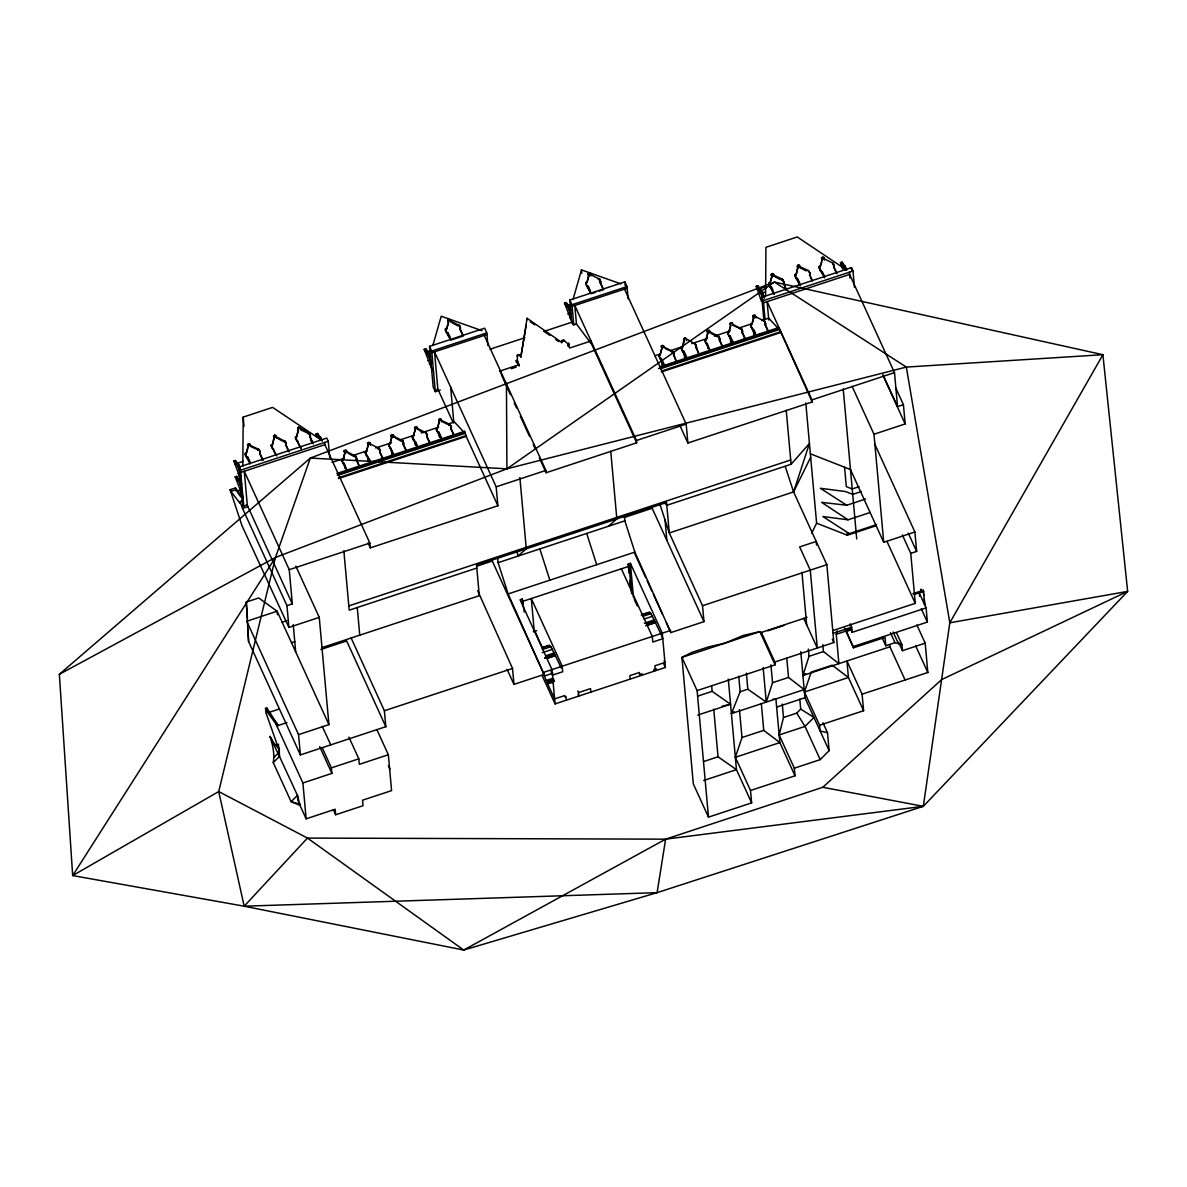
<?xml version="1.0" encoding="UTF-8"?>
<svg xmlns="http://www.w3.org/2000/svg" width="1187" height="1187" viewBox="0 0 1187 1187"><rect width="100%" height="100%" fill="white"/><g stroke="black" fill="none" stroke-linecap="round" stroke-linejoin="round"><path stroke-width="1.5" d="M242.831 466.254L243.187 417.112L272.624 407.393L321.885 440.422M765.585 296.438L765.941 247.311L797.263 236.955L846.524 269.983M517.413 361.634L517.295 360.255L516.241 360.596L516.36 361.976L517.413 361.634L517.339 355.239L519.253 354.616L521.123 356.263M921.453 591.067L921.216 589.227L921.706 591.927M561.644 342.88L561.703 340.595L563.617 339.957L567.638 343.622L568.677 343.28L568.38 346.381L568.677 343.28M921.616 590.829L920.875 589.39M922.002 591.334L920.949 589.82L921.542 591.616M300.534 804.267L299.985 805.365L291.112 801.7L273.262 762.618C274.776 753.775 272.698 744.739 270.028 736.43L273.425 742.439L279.449 749.442M275.473 557.46L218.72 791.551L244.181 906.2L307.478 838.081L463.716 950.045L665.625 839.164L822.799 787.278L941.692 679.558L1127.65 591.393L949.808 622.789L1102.901 354.705L906.334 367.08L506.908 468.806L310.341 458.063L275.473 557.46L72.674 875.576L218.72 791.551L307.478 838.081L665.625 839.164L923.323 806.329L949.808 622.789L906.334 367.08L774.458 282.061L310.341 458.063L59.35 674.305L72.674 875.576L244.181 906.2L463.716 950.045L657.094 892.654L923.323 806.329L1127.65 591.393L1102.901 354.705L774.458 282.061L506.908 468.806L275.473 557.46L59.35 674.305M665.625 839.164L657.094 892.654L244.181 906.2M561.659 342.346L527.073 318.264L520.796 357.257L526.286 325.015M708.491 817.131L697.095 690.597L775.096 664.839L759.917 631.618L743.003 635.52L725.064 643.131L708.149 647.019L692.155 652.301L681.917 657.375L693.312 783.91L708.491 817.131L751.638 802.887L750.525 790.497L795.008 775.808L794.326 768.182L779.147 734.961L783.494 717.497L782.278 704.039M822.814 644.586L823.452 651.559L838.897 663.637L836.256 634.303L837.161 630.787M432.854 345.432L441.223 316.232L482.1 330.713M573.143 299.109L581.496 269.909L620.667 283.797M246.243 452.84L245.338 454.057L246.332 453.731L248.469 443.686L249.76 444.027L250.516 446.416L258.751 450.17L258.662 449.279L250.427 445.511M246.837 452.084L248.306 446.223M272.268 444.25L271.348 445.466L272.342 445.14L274.494 435.095L275.77 435.436L276.526 437.825L282.461 441.045M272.342 445.14L274.316 437.632M296.453 436.252L295.533 437.484L296.527 437.157L298.679 427.112L309.644 433.522L310.104 437.424L312.715 443.137L310.475 440.036M296.527 437.157L298.59 430.54L297.759 428.003M342.806 459.117L341.901 460.348L342.895 460.007L344.868 452.499L344.126 450.852L346.322 450.303L347.079 452.692L346.322 450.303M342.895 460.007L344.957 453.389L344.126 450.852M369.765 442.558L370.522 444.947L369.765 442.558L367.569 443.107L368.311 444.754L366.249 451.372L365.255 451.698L370.819 463.954L365.329 452.915L365.418 453.82M368.311 444.754L366.338 452.262L365.344 452.603L365.255 451.698M389.707 443.626L388.787 444.858L389.781 444.517L391.755 437.009L391.013 435.362L393.209 434.813L393.965 437.202L393.209 434.813M390.3 442.87L391.755 437.009M448.078 324.318L446.535 329.289L448.523 321.766L447.766 320.134L449.962 319.585L450.719 321.959M416.785 427.038L417.542 429.412L416.785 427.038L414.589 427.572L415.331 429.219L413.269 435.837L412.275 436.163L417.839 448.419L412.349 437.38L412.423 438.285M413.358 436.742L415.331 429.219M437.35 427.884L436.445 429.115L437.439 428.774L439.591 418.729L440.867 419.07L441.623 421.459L449.858 425.213L449.784 424.323L441.549 420.554M437.958 427.127L439.413 421.266M586.734 282.076L585.814 283.292L586.808 282.966L588.797 275.458L588.04 273.811L590.236 273.262L590.992 275.651L590.236 273.262M587.328 281.319L588.797 275.458M659.927 354.409L659.008 355.64L660.002 355.299L661.99 347.791L661.233 346.144L663.429 345.595L664.186 347.984M660.002 355.299L661.99 347.791M698.015 352.435L695.612 344.245L684.647 337.835L681.561 349.423L686.976 359.557M682.495 347.88L684.469 340.357M705.835 339.23L704.93 340.461L705.924 340.135L707.897 332.612L707.155 330.98L709.351 330.431L710.108 332.82L709.351 330.431M705.924 340.135L707.897 332.612M728.61 331.707L727.69 332.939L728.699 332.612L730.673 325.09L729.931 323.457L732.127 322.909L732.794 324.392L741.816 328.977L742.261 332.879L744.872 338.592L744.16 338.829M728.699 332.612L730.762 325.995L729.931 323.457M751.727 325.001L753.715 317.478L752.959 315.846L755.155 315.297L755.926 317.686L755.155 315.297M752.246 323.354L753.715 317.478M780.141 279.524L774.206 276.289L773.449 273.915L771.253 274.464L772.01 276.096L769.948 282.714L768.953 283.04L769.102 285.162L773.79 293.708M772.01 276.096L770.022 283.619L769.028 283.945L768.953 283.04M795.958 274.123L795.038 275.354L796.047 275.028L798.183 264.983L799.474 265.324L800.231 267.698L806.151 270.933M796.047 275.028L798.02 267.505M823.659 257.327L824.416 259.716L823.659 257.327L821.463 257.876L822.205 259.523L820.143 266.14L819.149 266.467L820.247 270.651L824.728 276.883L822.428 271.868M820.232 267.03L821.775 262.075M889.805 645.416L889.924 646.796L802.931 675.507L809 656.337L808.332 649.066M746.386 673.103L747.825 689.217L766.268 702.096L772.544 682.703L770.927 664.809M775.096 664.839L774.844 662.02L833.838 642.538L826.835 564.671L793.584 491.922L809.445 443.463L791.091 464.265L666.797 505.306L664.527 502.784M261.793 459.948L262.505 459.725L259.894 454.013L260.25 451.846L258.662 449.279M259.894 454.013L260.25 451.846M287.818 451.372L288.53 451.134L285.919 445.422L285.459 441.505L276.452 436.92M285.919 445.422L286.26 443.255M310.104 437.424L310.445 435.258M359.067 466.001L356.456 460.289L356.011 456.372L346.99 451.787M356.456 460.289L356.812 458.123M381.813 458.494L382.511 458.256L379.914 452.544L379.454 448.627L370.448 444.042M379.914 452.544L380.255 450.377M405.969 450.511L403.357 444.799L402.897 440.881L393.891 436.297M403.357 444.799L403.699 442.632M462.722 335.268L460.111 329.556L459.651 325.653L450.645 321.069M460.111 329.556L460.452 327.389M428.819 442.959L429.531 442.721L426.919 437.009L426.474 433.092L417.468 428.522M426.919 437.009L427.275 434.843M452.915 435.006L453.627 434.768L451.015 429.056L451.357 426.89L449.784 424.323M451.015 429.056L451.357 426.89M602.996 288.96L600.385 283.248L599.925 279.331L590.918 274.746M600.385 283.248L600.726 281.082M675.537 359.869L673.118 351.664L664.112 347.079M673.578 355.581L673.919 353.414M696.072 348.147L696.413 345.981M722.097 346.114L719.485 340.402L719.04 336.5L710.034 331.915M719.485 340.402L719.841 338.236M742.261 332.879L742.602 330.713M767.203 331.218L767.915 330.98L765.303 325.268L764.858 321.365L755.837 316.781M765.303 325.268L765.645 323.101M783.939 281.72L783.598 283.886L783.939 281.72L782.367 279.153L774.132 275.399M809.949 273.129L809.608 275.295L809.949 273.129L808.377 270.562L800.142 266.808M836.405 273.025L833.793 267.312L833.348 263.395L824.327 258.825M833.793 267.312L834.149 265.146M750.525 790.497L735.346 757.291L741.979 737.542L739.456 709.648M548.157 646.722L549.522 645.387L550.842 646.722L555.353 655.684L548.528 657.924M648.236 613.679L649.615 612.344L650.921 613.679L655.432 622.626L647.093 625.386M819.594 725.242L804.415 692.021L811.211 672.124L832.161 665.21L848.423 677.495L863.602 710.716L819.594 725.242L820.113 730.955L827.517 732.735L829.134 750.659L820.202 759.635L794.326 768.182M786.729 657.746L788.509 677.436L804.207 689.573L731.415 713.61L740.139 691.754L738.744 676.234M659.942 504.327L669.29 532.963L793.584 491.922L810.676 457.292M811.73 533.082L816.611 523.185L805.78 402.897M555.353 655.684L561.273 668.088M655.432 622.626L661.352 635.045M316.083 433.938L318.932 438.003L320.386 437.513L317.537 433.448L315.905 434.13L316.944 436.89M317.537 433.448L318.398 436.401M842.651 269.019L840.47 262.831L842.102 262.149L844.951 266.214L843.497 266.689L840.648 262.624M842.102 262.149L840.47 262.831M783.494 717.497L796.714 713.135L800.706 709.129L799.815 699.188M271.215 738.893L270.028 736.43L273.025 742.839M273.915 757.499L278.055 753.344L272.609 742.216M273.262 762.618L279.583 756.282L278.99 749.724L265.903 712.586L265.532 708.431L266.867 708.001L278.188 725.48L273.767 719.782M248.395 447.113L247.638 445.481L248.469 443.686M274.405 438.522L273.648 436.89L274.494 435.095M297.848 428.908L298.679 427.112M344.2 451.757L345.031 449.962M368.4 445.644L367.644 444.012L368.489 442.217M391.844 437.899L391.087 436.267L391.933 434.472M415.42 430.124L414.664 428.477L415.509 426.682M588.871 276.348L588.129 274.716L588.96 272.921M439.502 422.157L438.745 420.524L439.591 418.729M684.558 341.262L683.801 339.616L684.647 337.835M707.986 333.517L707.229 331.885L708.075 330.09M772.084 277.001L771.342 275.354L772.173 273.574M730.005 324.348L730.836 322.567M798.109 268.41L797.352 266.763L798.183 264.983M753.79 318.383L753.048 316.751L753.879 314.956M608.263 526.316L616.839 518.912L610.741 451.238M731.415 713.61L734.041 711.71M802.931 675.507L805.617 673.622M450.288 339.378L445.615 330.832L445.451 328.71L446.46 328.384M440.288 390.048L435.347 391.68L433.196 386.992L429.546 346.367L484.637 328.176L486.774 332.879L487.916 345.58M568.261 345.002L569.641 348.028L590.251 341.218L590.384 342.598L576.452 323.947L573.781 324.837L571.822 322.211L569.834 300.044L624.896 281.868L627.033 286.557L628.146 298.842M595.874 292.21L591.215 293.753L585.799 283.619L590.577 293.055M598.99 291.186L603.634 289.658L600.296 282.343M424.174 349.319L425.881 348.904L428.804 352.524L427.409 353.518L424.174 349.319L432.424 370.507M564.463 302.997L566.169 302.581L569.092 306.201L567.698 307.196L564.463 302.997L572.713 324.185M424.471 350.551L425.925 350.061L425.881 348.904M564.76 304.228L566.214 303.738L566.169 302.581M425.094 350.877L426.548 350.388M565.383 304.555L566.837 304.065M430.287 350.803L427.008 351.886L430.109 355.966M567.297 305.563L570.576 304.48M435.347 391.68L431.682 351.07L486.774 332.879M573.781 324.837L571.971 304.747L627.033 286.557M427.765 353.726L429.219 353.251L430.51 356.501L429.056 356.99L427.35 352.999M568.054 307.403L569.508 306.929L570.799 310.178L569.345 310.668L567.638 306.676M431.831 352.717L486.922 334.526M572.119 306.394L627.181 288.218M428.566 355.462L430.02 354.987M568.855 309.139L570.309 308.665M568.113 313.754L569.567 313.279M427.869 360.685L429.323 360.21M568.158 314.362L569.612 313.887M429.338 364.097L430.792 363.623M569.626 317.775L571.081 317.3M490.112 349.186L524.877 337.716M544.002 331.396L571.822 322.211M567.757 345.002L568.81 344.66M435.199 390.019L437.869 389.143L434.516 351.827L496.181 486.818L497.887 505.751L370.285 547.875L368.015 542.934M283.93 441.861L284.761 441.579L286.334 444.146M299.955 427.454L300.712 429.842L308.946 433.596L310.519 436.163M499.712 371.116L519.298 364.646L516.241 360.596M756.238 286.364L757.944 285.948L760.882 289.569L759.472 290.548L756.238 286.364L761.416 301.142L763.271 301.216M756.49 286.423L757.944 285.948M511.256 368.712L516.152 367.095M757.172 287.907L758.627 287.432M233.78 460.971L235.486 460.556L238.468 464.681L237.014 465.156L233.78 460.971L240.694 479.222M234.032 461.031L235.486 460.556M781.625 280.325L782.441 280.058L784.028 282.625M757.291 289.227L758.745 288.738L757.692 285.889M765.63 286.764L759.087 288.931L764.473 298.026M234.714 462.515L236.168 462.04M316.261 435.406L317.715 434.917M316.825 435.57L318.279 435.095M234.833 463.835L236.287 463.345L235.234 460.482M243.172 461.372L236.628 463.538L239.715 467.619M759.428 290.043L761.297 290.281L764.547 297.833M841.39 264.271L842.844 263.781M318.932 438.003L320.342 436.905L322.241 441.193M236.97 464.651L238.424 464.162L239.626 466.625L238.172 467.114L237.014 465.156M318.888 437.38L320.802 437.721M759.828 290.77L760.63 292.506L762.084 292.032M237.37 465.363L238.824 464.889M762.173 293.011L765.452 291.928M843.497 266.689L844.907 265.606L846.806 269.894M760.63 292.506L761.134 294.02L762.588 293.545M843.453 266.081L845.367 266.422M295.845 566.125L319.258 617.388L288.901 627.419L286.942 605.652L292.314 603.871L289.242 569.686L244.27 471.269L247.297 504.89L243.736 506.063L242.252 502.62L239.047 467.04L326.796 438.077L328.25 441.252L329.734 457.618M238.172 467.114L238.661 468.628L240.115 468.153M843.912 266.897L844.862 268.974L846.316 268.485M763.909 320.564L761.802 297.24L851.435 267.639L852.993 271.022L854.462 287.313M785.497 289.836L786.209 289.598L784.251 285.31M243.736 506.063L240.501 470.23L328.25 441.252M760.466 299.079L761.92 298.59M240.709 472.441L324.882 444.65L324.689 442.439M238.008 473.672L239.462 473.198M765.036 319.407L763.345 300.623L852.993 271.022M235.219 476.862L236.91 476.447L239.893 480.572L238.439 481.061L235.219 476.862L242.801 496.596M238.943 475.75L240.397 475.26M235.456 476.922L236.91 476.447M763.553 302.833L849.61 274.405L894.494 372.629L897.55 406.607L903.426 404.678L895.799 387.971M239.359 476.299L240.813 475.824M235.516 478.094L236.97 477.604L237.712 479.251M236.139 478.42L237.593 477.931M238.394 480.542L240.264 480.78L238.439 481.061M239.596 483.005L241.065 482.53L241.554 484.044L240.1 484.533L238.81 481.269M288.901 627.419L241.896 525.455L230.13 489.697L235.501 487.916L243.009 498.406M230.13 489.697L230.901 491.373L236.272 489.593M239.433 489.578L240.887 489.089M240.011 490.335L236.747 491.403L235.59 488.866M240.382 491.641L241.836 491.166M240.783 492.204L242.252 491.73M332.048 462.381L344.289 458.33M353.029 455.452L367.02 450.837M375.76 447.944L391.487 442.751M400.227 439.858L414.204 435.243M421.207 432.943L438.686 427.172M447.425 424.278L454.413 421.978L464.636 432.988L464.488 431.326L336.885 473.465M654.912 355.774L660.165 354.038M670.67 350.566L682.926 346.515M691.68 343.622L707.437 338.429M714.44 336.114L730.198 330.906M738.952 328.027L751.208 323.977M761.698 320.505L768.701 318.19L777.797 327.983M755.496 335.09L750.807 326.559L750.659 324.437L751.653 324.096M377.926 448.983L378.757 448.701L380.33 451.268M665.67 348.785L672.421 351.738L673.993 354.305M732.127 322.909L732.883 325.297L741.118 329.051L742.691 331.618M230.901 491.373L239.893 503.11L239.759 501.715L242.445 500.825M347.39 469.859L346.649 470.097L341.886 460.66L344.037 464.384M370.092 462.351L370.834 462.114L369.305 458.761M441.193 438.864L441.935 438.626L438.878 431.934L439.338 436.979M686.249 357.97L686.991 357.717L684.691 352.702M710.419 349.987L709.678 350.224L704.915 340.788L707.066 344.512M732.453 342.702L733.195 342.45L730.139 335.758L730.732 342.494M659.749 366.857L778.791 327.553L812.175 401.963L687.881 443.018L679.587 424.857M351.96 469.266L359.72 466.699L356.382 459.384M376.962 461.001L381.62 459.458M398.847 453.775L394.188 455.304L388.772 445.17L393.535 454.606M401.948 452.751L406.607 451.208L403.268 443.893M419.308 447.009L428.626 443.938M757.692 335.268L762.351 333.74M239.759 501.715L241.658 505.87L243.469 505.276M337.42 474.607L465.022 432.469L464.488 431.326M658.503 368.563L779.295 328.665M337.494 475.438L465.096 433.3L465.022 432.469M660.328 368.801L779.369 329.496M241.658 505.87L242.519 508.422L247.89 506.641L292.314 603.871M338.532 477.708L466.135 435.584L465.096 433.3M661.382 371.116L780.423 331.796M338.607 478.539L466.209 436.415L466.135 435.584M661.456 371.932L780.497 332.627M496.181 486.818L545.916 470.393L484.251 335.417M539.299 457.767L546.124 472.723L636.677 442.825L636.469 440.496L686.175 424.085L624.51 289.094M289.242 569.686L369.854 543.067L324.882 444.65M812.175 401.963L811.982 399.871L894.494 372.629M300.385 754.902L248.573 641.514L246.288 602.061L258.707 597.966L277.12 611.216L328.918 724.604L298.56 734.634L300.385 754.902L385.82 726.696L384.395 710.761L351.144 638.012M281.66 622.389L286.839 620.697M348.815 605.889L790.705 459.977M874.522 443.626L914.895 531.999L883.721 542.296L873.988 434.234L905.162 423.937L903.426 404.678M477.233 566.021L492.293 561.05L544.091 674.439L513.971 684.38L507.072 669.305M624.273 517.473L652.167 508.259L703.965 621.647L670.848 632.582L666.278 622.582M476.803 568.054L349.201 610.177L343.844 550.723M544.091 674.439L508.125 593.945L498.11 562.683L624.852 520.841L624.421 515.989M291.72 642.671L294.91 641.618M321.885 647.672L479.296 595.696L476.551 565.235L666.545 502.502L669.29 532.963L702.526 605.726L703.965 621.647M320.831 649.467L346.649 640.935L385.82 726.696M508.125 593.945L634.867 552.103L670.848 632.582M859.076 486.7L852.221 488.955L846.331 486.64L844.58 467.218M524.268 612.062L522.31 599.005L520.069 599.747L551.985 669.587L555.071 703.906L665.373 667.48L662.287 633.161L630.386 563.321L628.146 564.062L628.976 573.202M523.289 601.186L629.14 566.229L628.146 564.062M861.272 491.566L852.711 494.385L845.5 491.552L820.336 488.272L846.732 505.247L865.56 499.03M265.532 708.431L266.882 711.399L268.217 710.954M876.674 524.595L849.284 533.646L822.873 516.538L848.037 519.802L870.294 512.458M268.232 712.66L279.286 709.01M533.275 631.81L536.776 630.653M266.882 711.399L275.874 723.803L277.209 723.358M816.611 523.185L847.34 535.233L876.288 525.678M276.853 725.925L286.972 722.586M541.791 647.642L548.617 645.387M642.019 614.54L648.695 612.344M542.711 647.642L549.522 645.387M641.277 615.089L649.615 612.344M542.325 649.541L550.842 646.722M642.582 616.424L650.921 613.679M542.236 652.687L552.474 649.304M644.215 619.02L652.553 616.261M545.768 655.788L554.284 652.969M644.363 623.22L654.363 619.926M277.328 744.753L278.663 744.308M384.395 710.761L512.532 668.459L477.619 590.592M544.64 657.732L554.878 654.349M646.618 624.065L654.957 621.305M702.526 605.726L826.835 564.671M544.67 658.088L554.908 654.705M646.648 624.421L654.987 621.662M277.476 746.4L278.811 745.955M546.97 658.266L555.486 655.447M645.565 625.697L655.565 622.403M543.898 672.257L670.64 630.401M832.755 630.579L915.266 603.337L910.755 553.365L916.646 551.421L914.895 531.999M543.112 672.688L544.343 676.011L552.86 673.192M544.343 676.011L546.228 680.492L553.053 678.252M553.602 679.083L546.732 681.575L551.836 679.884M546.228 680.492L547.177 682.199L554.003 679.943M547.177 682.199L547.37 683.059L554.181 680.804M547.37 683.059L554.433 681.353M547.608 683.593L552.919 682.466M376.858 729.59L388.357 754.739L391.576 790.616L362.539 800.201L363.044 805.721L335.669 814.757L335.164 809.237L306.142 818.822L302.908 782.96L331.885 773.39L331.396 767.87L358.815 758.819L348.919 737.142M759.917 631.618L681.917 657.375L697.095 690.597M388.357 754.739L359.32 764.339L358.815 758.819M578.084 694.41L578.841 696.057L578.529 692.585L590.532 688.623L590.859 692.095M761.579 635.253L761.327 632.434L807.071 617.329M767.855 630.787L783.835 625.504M656.648 668.949L654.541 669.646L654.66 671.026L653.903 669.379M921.616 590.429L921.097 591.972M912.818 593.708L923.278 590.251L925.044 605.489M921.943 590.933L921.112 591.719L921.854 590.77M921.958 591.171L921.067 591.467L921.305 589.835M914.064 594.524L923.768 591.319M833.007 633.354L851.658 627.196L850.159 623.902M851.257 628.62L846.019 630.342L853.512 647.79L885.027 637.389L885.769 645.743L895.013 642.686L901.912 644.571L902.461 650.669L925.192 643.161L916.854 624.896M836.256 634.303L846.331 630.98M846.509 631.425L851.672 629.718M849.833 627.315L852.132 632.345L926.112 607.907L919.228 592.832L919.539 596.364M809 656.337L823.452 651.559M697.733 696.116L712.141 691.368L730.569 704.247L697.778 715.078M853.408 646.514L927.388 622.077L926.112 607.907M740.139 691.754L747.825 689.217M772.544 682.703L788.509 677.436M804.415 692.021L848.423 677.495L846.939 660.981L862.103 694.202L863.602 710.716M776.639 707.081L804.934 697.733L800.78 651.604M862.103 694.202L927.833 672.495L925.192 643.161M741.979 737.542L763.745 730.346L779.844 742.602L795.008 775.808M779.147 734.961L805.038 726.414L813.956 717.438L800.706 709.129M703.624 761.535L718.031 756.787L736.459 769.666L751.638 802.887M735.346 757.291L779.844 742.602L775.897 698.92L772.603 699.321M703.668 780.497L736.459 769.666L728.299 679.083M722.111 706.191L728.877 704.633M846.732 505.247L821.597 502.338L848.037 519.802M822.799 787.278L923.323 806.329M823.733 258.232L822.368 256.985M798.272 265.873L800.231 267.698M772.247 274.464L774.206 276.289M753.968 315.846L755.244 316.202M589.034 273.826L590.325 274.167M415.584 427.587L416.86 427.928M392.007 435.377L393.298 435.718M368.563 443.122L369.84 443.463M274.568 436L276.526 437.825M297.403 803.421L291.112 801.7L297.433 795.364L278.055 753.344M810.365 453.79L850.471 469.533L883.721 542.296M849.284 533.646L847.117 532.785L847.34 535.233M711.592 333.621L717.512 336.856L717.438 335.951M452.202 322.775L458.123 325.995L458.048 325.104M419.026 430.228L423.462 432.647M395.449 438.003L401.369 441.238L401.295 440.332M348.563 453.493L354.483 456.728L354.409 455.823M516.36 361.976L519.416 366.026M819.297 268.588L819.223 267.683L824.639 277.817M799.801 285.117L795.038 275.681L800.453 285.815M769.102 285.162L769.013 284.272L774.428 294.406M750.807 326.559L750.733 325.653L756.134 335.787M733.18 344.304L727.69 333.265L733.106 343.399L745.525 339.304L742.187 331.989M681.561 349.423L681.486 348.533L686.902 358.667L699.321 354.557L695.983 347.242M663.756 365.388L658.993 355.952L664.408 366.086L676.827 361.99L673.489 354.676M445.615 330.832L445.526 329.941L450.941 340.075L463.36 335.966L460.022 328.665M441.92 440.466L436.43 429.427L441.846 439.561L454.265 435.466L450.926 428.151M301.023 448.849L295.518 437.81L300.934 447.944M276.096 455.229L271.333 445.793L276.749 455.927M250.086 463.82L245.323 454.384L250.071 463.064M530.203 321.736L534.714 324.882M543.735 331.158L549.759 335.342M555.768 339.527L558.78 341.633M832.651 263.484L834.224 266.036M765.734 324.006L764.072 320.549M719.915 339.141L718.269 335.684M694.914 344.319L696.487 346.886M600.8 281.972L599.153 278.515M460.526 328.295L458.879 324.823M427.35 435.748L425.703 432.276M403.773 443.523L402.126 440.065M356.886 459.013L355.225 455.556M841.865 265.873L843.912 268.514M237.786 492.813L240.887 497.041M796.714 713.135L805.038 726.414L820.202 759.635M921.142 591.304L921.616 592.194M842.28 263.618L842.963 265.102M833.719 266.407L837.058 273.722M883.098 374.988L897.55 406.607M882.846 375.062L905.162 423.937M810.038 274.034L809.163 271.393M809.534 274.405L812.205 280.251M810.261 276.719L812.22 281.007M852.073 386.265L873.988 434.234M797.486 278.173L799.771 283.189M908.263 533.082L916.646 551.421M902.357 534.951L910.755 553.365M783.509 282.981L786.862 290.296M920.949 589.82L921.424 591.349M921.26 608.679L927.388 622.077M771.461 286.764L772.989 290.118M886.971 541.406L915.266 603.337M811.982 399.871L767.114 301.646L768.775 320.015M761.134 294.02L762.469 296.958M761.802 297.24L763.345 300.623M915.696 645.921L927.833 672.495M765.229 324.377L768.568 331.692M896.571 632.894L901.912 644.571M898.663 642.375L902.461 650.669M893.128 631.959L898.455 643.636M753.938 329.823L755.466 333.176M890.443 632.686L895.013 642.686M889.924 646.796L905.102 680.003M881.986 637.434L885.769 645.743M719.411 339.512L722.749 346.827L710.33 350.922L706.992 343.607M844.506 628.057L853.512 647.79M832.324 639.214L833.838 642.538M686.679 340.55L685.923 338.176M803.762 618.412L817.279 648.013L810.276 570.146L799.652 546.91L816.211 541.45L816.537 545.1M662.064 348.681L661.233 346.144M662.212 360.136L664.497 365.151M822.962 722.764L827.517 732.735M804.934 697.733L829.134 750.659M761.327 632.434L774.844 662.02M590.547 291.141L588.248 286.126L588.559 289.48M636.469 440.496L574.805 305.504L576.452 323.947M590.251 341.218L636.677 442.825M569.834 300.044L571.971 304.747M569.345 310.668L571.348 315.045M634.273 552.548L645.698 577.565M647.227 580.888L651.797 590.903M653.325 594.227L662.465 614.243M661.663 636.232L662.791 638.71L652.791 642.019L652.286 636.469L621.365 568.796M664.112 660.684L664.928 662.465L654.927 665.773L655.254 669.409M634.229 599.301L637.271 605.963M663.859 664.156L665.373 667.48M501.359 374.721L510.455 394.648M514.253 402.957L516.538 407.942M520.321 416.251L529.432 436.178M533.23 444.487L535.5 449.472M448.745 334.111L450.274 337.464M429.546 346.367L431.682 351.07M466.209 436.415L497.887 505.751M429.056 356.99L431.727 362.836M577.772 690.938L578.529 692.585M437.869 389.143L453.241 422.78M451.431 427.78L450.556 425.139M441.623 421.459L440.867 419.07M542.37 647.538L534.076 629.392L531.301 598.545L562.208 666.204L562.712 671.753L552.474 675.136L551.035 671.456M547.8 684.157L554.611 698.891L564.849 695.523L564.982 697.066L566.065 696.695L566.377 700.182M542.147 675.64L555.071 703.906M426.845 436.104L430.184 443.419M415.554 441.564L417.082 444.902M379.825 451.639L383.164 458.954M343.963 463.494L347.301 470.794M319.348 438.211L320.297 440.273M310.015 436.534L313.353 443.849M285.83 444.517L289.168 451.832M260.324 452.737L259.449 450.096M259.819 453.108L263.158 460.422M250.516 446.416L249.76 444.027M247.771 456.891L250.056 461.906M388.416 765.704L389.944 769.072M239.047 467.04L240.501 470.23M238.661 468.628L240.664 473.019M240.1 484.533L241.436 487.456M236.436 491.477L235.501 487.916M242.519 508.422L286.942 605.652M322.285 726.385L330.743 744.887M322.256 747.855L331.396 767.87M319.704 746.697L331.885 773.39M333.369 809.742L335.669 814.757M298.56 734.634L246.748 621.246L277.12 611.216L277.432 614.732M275.874 723.803L302.908 782.96M298.62 802.367L306.142 818.822M921.498 590.651L921.453 591.853M844.862 268.974L845.352 270.369M247.297 504.89L247.89 506.641M785.275 466.476L793.584 491.922M624.852 520.841L634.867 552.103M586.69 533.438L596.705 564.7M539.848 548.913L549.863 580.161M299.985 805.365L297.433 795.364L297.937 800.869M236.673 476.388L236.97 477.604M923.278 590.251L923.768 595.562M924.079 599.109L924.554 604.42M851.435 267.639L851.762 271.17M849.417 272.209L849.937 277.981M833.348 263.395L833.422 264.3M843.215 388.935L856.717 538.928M822.205 259.523L822.294 260.413L821.463 257.876M821.3 270.517L821.374 271.408M820.172 269.761L820.247 270.651M819.149 266.467L819.238 267.372M851.658 627.196L852.132 632.345M808.377 270.562L808.466 271.467M799.474 265.324L799.548 266.214M797.278 265.873L797.352 266.763M797.115 278.5L797.189 279.405M795.987 277.743L796.062 278.648M783.138 279.984L783.227 280.874M782.367 279.153L782.441 280.058M801.937 572.268L806.67 624.777M786.239 410.331L791.091 464.265M773.449 273.915L773.538 274.805M771.253 274.464L771.342 275.354M771.09 287.091L771.179 287.981M769.962 286.334L770.051 287.239M764.858 321.365L764.932 322.256M752.959 315.846L753.048 316.751M753.33 329.838L753.775 334.882M752.795 328.473L752.884 329.378M751.668 327.716L751.757 328.621M750.659 324.437L750.733 325.327M741.816 328.977L741.89 329.867M741.029 328.146L741.118 329.051M740.213 328.428L740.287 329.333M763.152 667.524L766.268 702.096M729.768 336.084L729.842 336.989M728.64 335.327L728.714 336.233M761.342 703.594L763.745 730.346M719.04 336.5L719.114 337.39M707.155 330.98L707.229 331.885M707.363 343.28L707.808 348.34M705.864 342.85L705.939 343.755M695.612 344.245L695.686 345.135M683.727 338.725L683.801 339.616M683.935 351.026L684.543 357.762M683.564 351.352L683.638 352.242M682.436 350.595L682.51 351.5M681.412 347.301L681.501 348.206M711.666 686.041L712.141 691.368M713.743 709.114L718.031 756.787M686.175 424.085L687.881 443.018M673.118 351.664L673.207 352.569M672.346 350.848L672.421 351.738M671.516 351.115L671.59 352.02M663.429 345.595L663.518 346.5M662.153 345.254L662.227 346.159M661.441 358.459L662.049 365.195M661.07 358.786L661.159 359.676M659.942 358.029L660.017 358.919M665.032 519.906L666.871 540.456M624.896 281.868L625.223 285.563M642.197 675.136L642.078 673.756L639.6 674.587L639.407 672.48L629.896 675.626L630.208 679.098M630.386 563.321L633.472 597.64M629.14 566.229L631.618 593.678M629.629 580.532L630.134 586.022M599.925 279.331L600.014 280.236M598.322 278.782L598.411 279.687M588.04 273.811L588.129 274.716M587.877 286.438L587.966 287.343M586.749 285.696L586.838 286.586M590.933 340.832L591.141 343.162M581.496 269.909L581.793 273.203M563.617 339.957L563.751 341.337M561.703 340.595L561.822 341.975M545.916 470.393L546.124 472.723M527.073 318.264L527.206 319.644M519.253 354.616L519.387 355.996M517.339 355.239L517.458 356.619M517.918 361.634L518.036 362.999M519.861 477.456L526.286 548.809L517.71 556.213L517.22 550.783M522.31 599.005L522.963 606.334M500.38 370.73L500.602 373.059M512.532 668.459L513.971 684.38M497.665 557.831L498.11 562.683M459.651 325.653L459.74 326.544M449.962 319.585L450.051 320.475L448.686 319.244M448.523 321.766L448.597 322.671L447.766 320.134M447.974 332.434L448.271 335.802M447.603 332.761L447.692 333.666M446.475 332.004L446.549 332.909M445.451 328.71L445.54 329.615M450.645 387.155L453.849 422.691M448.953 424.59L449.027 425.495M438.671 419.619L438.745 420.524M438.507 432.261L438.582 433.151M437.38 431.504L437.454 432.394M426.474 433.092L426.548 433.997M414.589 427.572L414.664 428.477M414.946 441.564L415.242 444.932M414.426 440.214L414.5 441.104M413.299 439.457L413.373 440.362M412.275 436.163L412.364 437.068M402.897 440.881L402.987 441.787M391.013 435.362L391.087 436.267M391.369 449.354L391.829 454.413M390.849 448.003L390.938 448.894M389.722 447.247L389.796 448.137M379.454 448.627L379.543 449.532M378.683 447.811L378.757 448.701M367.569 443.107L367.644 444.012M367.925 457.099L368.222 460.467M367.406 455.749L367.48 456.639M366.279 454.992L366.353 455.882M369.854 543.067L370.285 547.875M356.011 456.372L356.085 457.277M344.334 463.167L344.779 468.212M357.257 607.521L359.75 635.164M342.835 462.737L342.909 463.627M309.644 433.522L309.733 434.412M308.872 432.706L308.946 433.596M308.041 432.973L308.116 433.878M319.258 617.388L328.918 724.604M297.596 440.629L297.685 441.534M296.468 439.873L296.542 440.778M285.459 441.505L285.548 442.41M284.687 440.689L284.761 441.579M293.219 624.585L295.682 651.856M275.77 435.436L275.859 436.341M273.574 435.985L273.648 436.89M273.411 448.627L273.5 449.517M272.283 447.87L272.357 448.76M257.846 449.547L257.92 450.452M247.564 444.576L247.638 445.481M247.4 457.203L247.475 458.108M243.187 417.112L244.018 426.311M246.273 456.461L246.347 457.351M266.867 708.001L267.12 710.761M246.288 602.061L247.46 618.382M278.96 747.365L279.375 752.781M794.964 274.449L795.112 276.571M727.616 332.048L727.765 334.155M704.841 339.571L704.989 341.693M658.933 354.735L659.082 356.857M585.74 282.402L585.888 284.524M436.356 428.21L436.519 430.332M388.698 443.953L388.861 446.075M341.811 459.443L341.96 461.565M295.459 436.593L295.608 438.715M271.259 444.576L271.422 446.698M245.249 453.167L245.397 455.289M247.979 629.065L248.573 641.514M506.448 383.149L506.908 468.806"/></g></svg>
